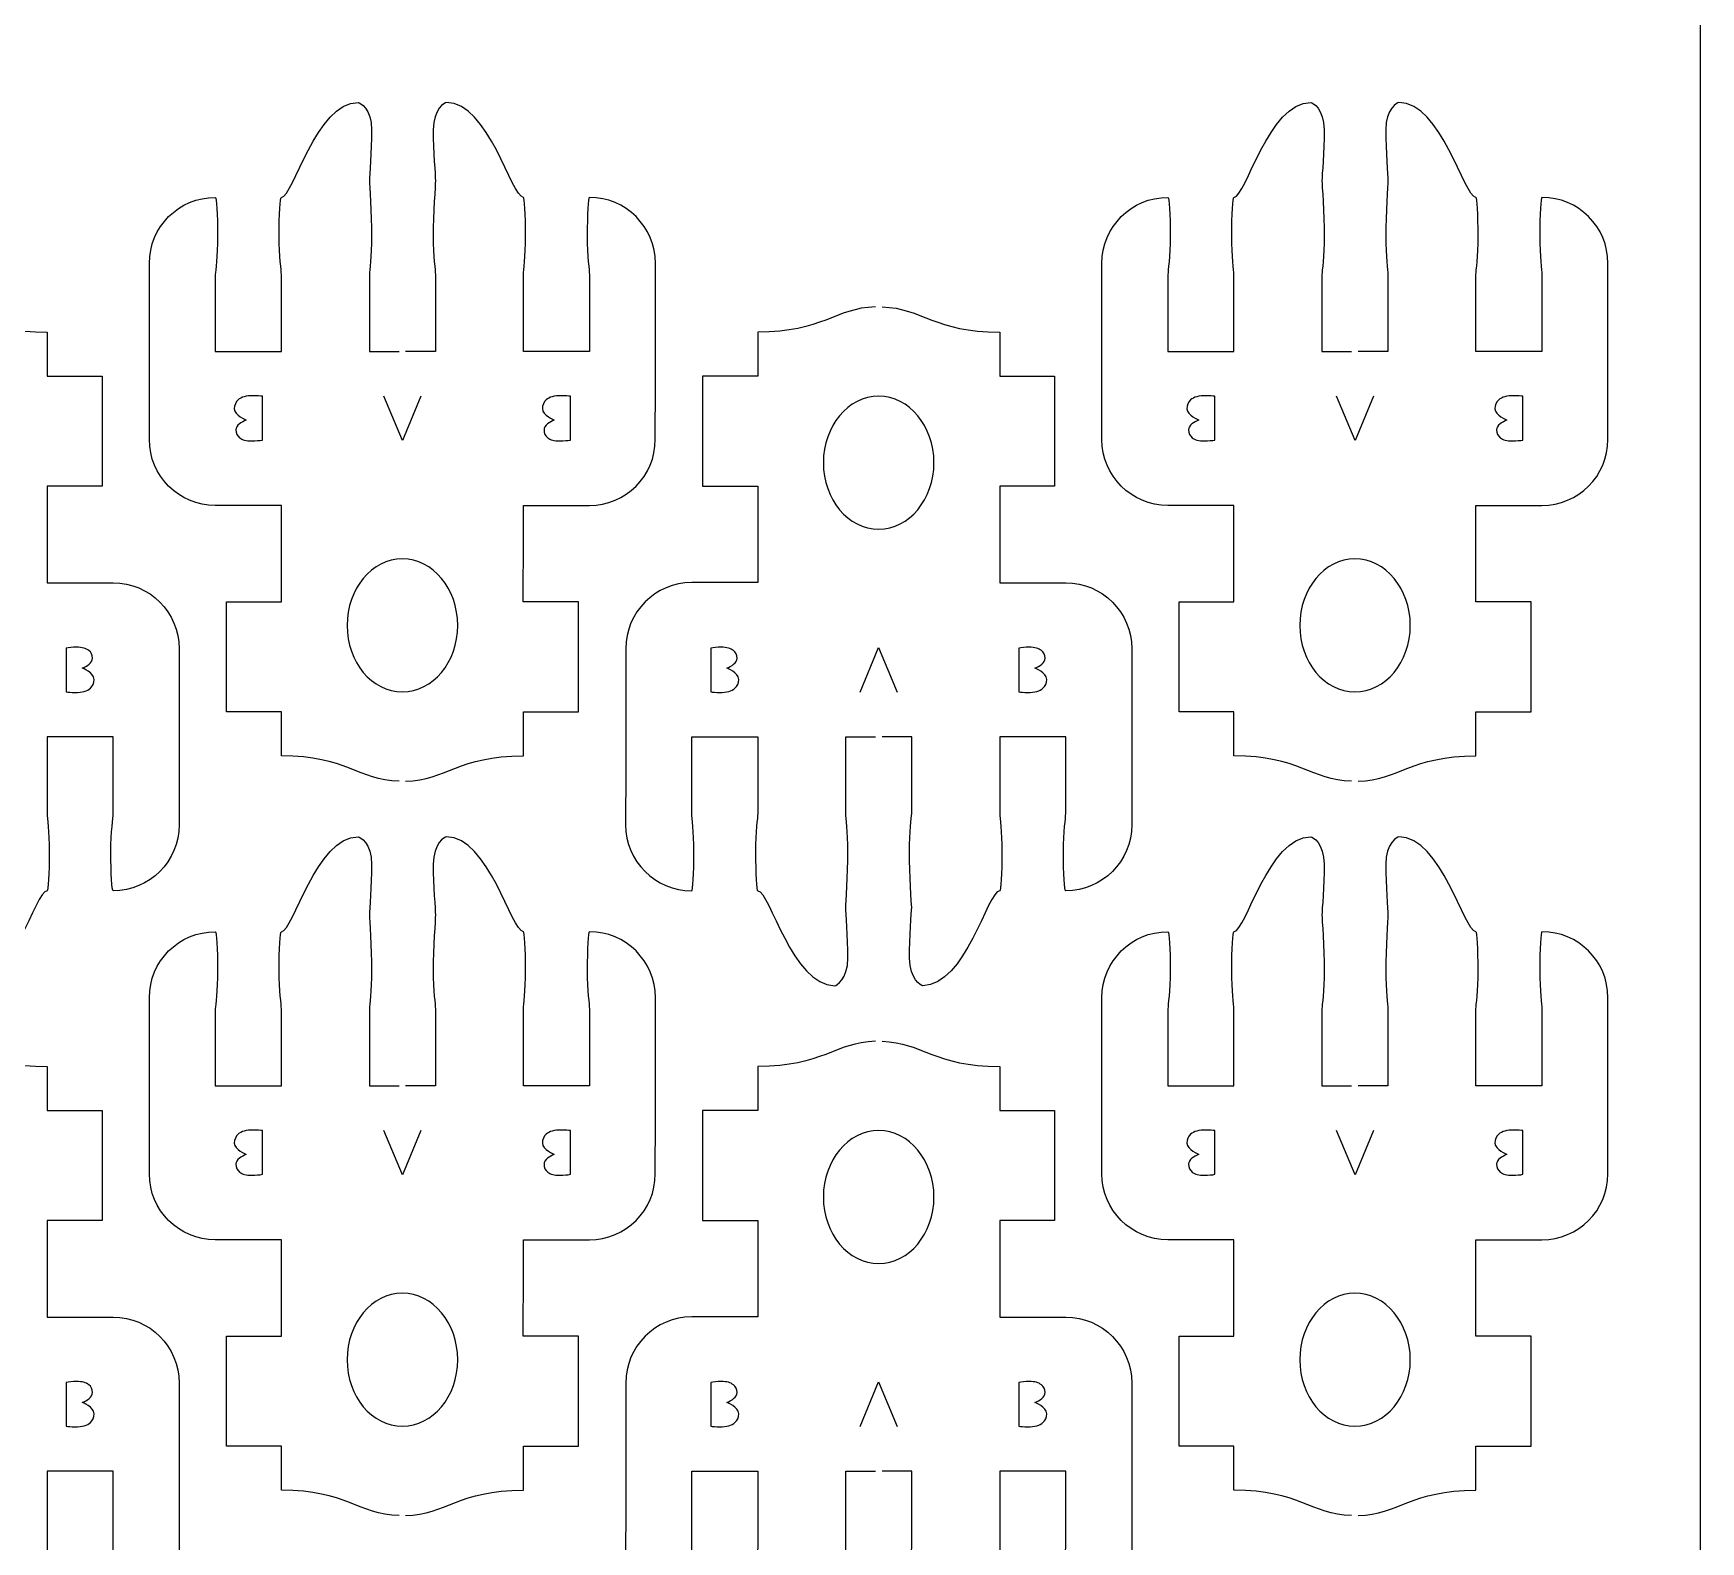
# Model space of a CAD drawing. Extents: x 0 to 300, y 0 to 300.
# Drawn here: x 224.2 to 300, y 50 to 118.6 of the extents above; entities that cross this region are included whole.
import ezdxf

# ---------------------------------------------------------------- set-up
doc = ezdxf.new("R2010")
doc.units = 0
doc.header["$MEASUREMENT"] = 0
doc.layers.add('DEFAULT', color=7, linetype='CONTINUOUS')

msp = doc.modelspace()

# ---------------------------------------------------------------- linework, layer by layer
at = {"layer": 'DEFAULT', "color": 1}
msp.add_lwpolyline([(299.999, 5.252), (299.999, 294.949)], dxfattribs=at)
at = {"layer": 'DEFAULT', "color": 250}
for points in [[(241.834, 102.085), (240.996, 100.064), (240.143, 102.085)], [(285.132, 102.085), (284.294, 100.064), (283.441, 102.085)], [(261.792, 88.635), (262.63, 90.656), (263.483, 88.635)], [(241.834, 68.716), (240.996, 66.695), (240.143, 68.716)], [(285.132, 68.716), (284.294, 66.695), (283.441, 68.716)], [(261.792, 55.266), (262.63, 57.287), (263.483, 55.266)]]:
    msp.add_lwpolyline(points, dxfattribs=at)
at = {"layer": 'DEFAULT', "color": 1}
for points, knots in [([(240.837, 84.583), (238.988, 84.639), (238.448, 85.733), (235.489, 85.733), (235.489, 86.4), (235.489, 87.067), (235.489, 87.733), (234.656, 87.733), (233.823, 87.733), (232.991, 87.733), (232.991, 89.401), (232.991, 91.068), (232.991, 92.736), (233.823, 92.735), (234.656, 92.733), (235.489, 92.732), (235.489, 94.194), (235.489, 95.656), (235.489, 97.117), (234.488, 97.117), (233.487, 97.117), (232.486, 97.117), (230.828, 97.117), (229.488, 98.458), (229.488, 100.116), (229.488, 102.783), (229.488, 105.45), (229.488, 108.117), (229.488, 109.775), (230.828, 111.115), (232.486, 111.115), (232.543, 111.115), (232.589, 110.332), (232.589, 109.366), (232.589, 108.399), (232.486, 107.792), (232.486, 107.616), (232.486, 106.449), (232.486, 105.283), (232.486, 104.116), (233.487, 104.116), (234.488, 104.116), (235.489, 104.116), (235.489, 105.283), (235.489, 106.449), (235.489, 107.616), (235.489, 107.792), (235.386, 108.399), (235.386, 109.366), (235.386, 110.332), (235.432, 111.115), (235.489, 111.115), (236.028, 111.115), (237.051, 115.43), (238.988, 115.43), (239.045, 115.43), (239.588, 115.144), (239.588, 114.178), (239.588, 113.211), (239.489, 112.114), (239.489, 111.863), (239.489, 111.722), (239.588, 110.332), (239.588, 109.366), (239.588, 108.399), (239.489, 107.789), (239.489, 107.616), (239.489, 106.449), (239.489, 105.283), (239.489, 104.116), (239.938, 104.116), (240.387, 104.116), (240.837, 104.116)], [0, 0, 0, 0, 1, 1, 1, 6.67, 6.67, 6.67, 13.75, 13.75, 13.75, 27.93, 27.93, 27.93, 35.010007, 35.010007, 35.010007, 47.440007, 47.440007, 47.440007, 55.950007, 55.950007, 55.950007, 56.950007, 56.950007, 56.950007, 79.630007, 79.630007, 79.630007, 80.630007, 80.630007, 80.630007, 81.630007, 81.630007, 81.630007, 82.630007, 82.630007, 82.630007, 92.550007, 92.550007, 92.550007, 101.060007, 101.060007, 101.060007, 110.980007, 110.980007, 110.980007, 111.980007, 111.980007, 111.980007, 112.980007, 112.980007, 112.980007, 113.980007, 113.980007, 113.980007, 114.980007, 114.980007, 114.980007, 115.980007, 115.980007, 115.980007, 116.980007, 116.980007, 116.980007, 117.980007, 117.980007, 117.980007, 127.900007, 127.900007, 127.900007, 131.720007, 131.720007, 131.720007, 131.720007]), ([(241.137, 84.583), (242.989, 84.639), (243.525, 85.733), (246.488, 85.733), (246.488, 86.4), (246.488, 87.067), (246.488, 87.733), (247.322, 87.733), (248.156, 87.733), (248.989, 87.733), (248.989, 89.4), (248.989, 91.066), (248.989, 92.732), (248.154, 92.733), (247.32, 92.735), (246.485, 92.736), (246.486, 94.195), (246.487, 95.654), (246.488, 97.114), (247.488, 97.114), (248.487, 97.114), (249.487, 97.114), (251.145, 97.114), (252.485, 98.458), (252.485, 100.116), (252.487, 102.783), (252.488, 105.45), (252.489, 108.117), (252.489, 109.775), (251.145, 111.115), (249.487, 111.115), (249.434, 111.115), (249.388, 110.332), (249.388, 109.366), (249.388, 108.399), (249.487, 107.792), (249.487, 107.616), (249.487, 106.449), (249.487, 105.283), (249.487, 104.116), (248.487, 104.116), (247.488, 104.116), (246.488, 104.116), (246.488, 105.283), (246.488, 106.449), (246.488, 107.616), (246.488, 107.792), (246.587, 108.399), (246.587, 109.366), (246.587, 110.332), (246.545, 111.115), (246.488, 111.115), (245.945, 111.115), (244.922, 115.43), (242.985, 115.43), (242.929, 115.43), (242.389, 115.144), (242.389, 114.178), (242.389, 113.211), (242.488, 112.114), (242.488, 111.863), (242.488, 111.722), (242.389, 110.332), (242.389, 109.366), (242.389, 108.399), (242.488, 107.789), (242.488, 107.616), (242.488, 106.449), (242.488, 105.283), (242.488, 104.116), (242.037, 104.116), (241.587, 104.116), (241.137, 104.116)], [0, 0, 0, 0, 1, 1, 1, 6.67, 6.67, 6.67, 13.76, 13.76, 13.76, 27.93, 27.93, 27.93, 35.030007, 35.030007, 35.030007, 47.440011, 47.440011, 47.440011, 55.940011, 55.940011, 55.940011, 56.940011, 56.940011, 56.940011, 79.620013, 79.620013, 79.620013, 80.620013, 80.620013, 80.620013, 81.620013, 81.620013, 81.620013, 82.620013, 82.620013, 82.620013, 92.540013, 92.540013, 92.540013, 101.040013, 101.040013, 101.040013, 110.960013, 110.960013, 110.960013, 111.960013, 111.960013, 111.960013, 112.960013, 112.960013, 112.960013, 113.960013, 113.960013, 113.960013, 114.960013, 114.960013, 114.960013, 115.960013, 115.960013, 115.960013, 116.960013, 116.960013, 116.960013, 117.960013, 117.960013, 117.960013, 127.880013, 127.880013, 127.880013, 131.710013, 131.710013, 131.710013, 131.710013]), ([(284.135, 84.583), (282.286, 84.639), (281.747, 85.733), (278.787, 85.733), (278.787, 86.4), (278.787, 87.067), (278.787, 87.733), (277.954, 87.733), (277.122, 87.733), (276.289, 87.733), (276.289, 89.401), (276.289, 91.068), (276.289, 92.736), (277.122, 92.735), (277.954, 92.733), (278.787, 92.732), (278.787, 94.194), (278.787, 95.656), (278.787, 97.117), (277.786, 97.117), (276.785, 97.117), (275.785, 97.117), (274.127, 97.117), (272.786, 98.458), (272.786, 100.116), (272.786, 102.783), (272.786, 105.45), (272.786, 108.117), (272.786, 109.775), (274.127, 111.115), (275.785, 111.115), (275.841, 111.115), (275.887, 110.332), (275.887, 109.366), (275.887, 108.399), (275.785, 107.792), (275.785, 107.616), (275.785, 106.449), (275.785, 105.283), (275.785, 104.116), (276.785, 104.116), (277.786, 104.116), (278.787, 104.116), (278.787, 105.283), (278.787, 106.449), (278.787, 107.616), (278.787, 107.792), (278.685, 108.399), (278.685, 109.366), (278.685, 110.332), (278.73, 111.115), (278.787, 111.115), (279.327, 111.115), (280.35, 115.43), (282.286, 115.43), (282.343, 115.43), (282.886, 115.144), (282.886, 114.178), (282.886, 113.211), (282.787, 112.114), (282.787, 111.863), (282.787, 111.722), (282.886, 110.332), (282.886, 109.366), (282.886, 108.399), (282.787, 107.789), (282.787, 107.616), (282.787, 106.449), (282.787, 105.283), (282.787, 104.116), (283.237, 104.116), (283.686, 104.116), (284.135, 104.116)], [0, 0, 0, 0, 1, 1, 1, 6.67, 6.67, 6.67, 13.75, 13.75, 13.75, 27.93, 27.93, 27.93, 35.010007, 35.010007, 35.010007, 47.440007, 47.440007, 47.440007, 55.950007, 55.950007, 55.950007, 56.950007, 56.950007, 56.950007, 79.630007, 79.630007, 79.630007, 80.630007, 80.630007, 80.630007, 81.630007, 81.630007, 81.630007, 82.630007, 82.630007, 82.630007, 92.550007, 92.550007, 92.550007, 101.060007, 101.060007, 101.060007, 110.980007, 110.980007, 110.980007, 111.980007, 111.980007, 111.980007, 112.980007, 112.980007, 112.980007, 113.980007, 113.980007, 113.980007, 114.980007, 114.980007, 114.980007, 115.980007, 115.980007, 115.980007, 116.980007, 116.980007, 116.980007, 117.980007, 117.980007, 117.980007, 127.900007, 127.900007, 127.900007, 131.720007, 131.720007, 131.720007, 131.720007]), ([(284.435, 84.583), (286.287, 84.639), (286.823, 85.733), (289.787, 85.733), (289.787, 86.4), (289.787, 87.067), (289.787, 87.733), (290.62, 87.733), (291.454, 87.733), (292.288, 87.733), (292.288, 89.4), (292.288, 91.066), (292.288, 92.732), (291.453, 92.733), (290.618, 92.735), (289.783, 92.736), (289.784, 94.195), (289.785, 95.654), (289.787, 97.114), (290.786, 97.114), (291.786, 97.114), (292.785, 97.114), (294.443, 97.114), (295.784, 98.458), (295.784, 100.116), (295.785, 102.783), (295.786, 105.45), (295.787, 108.117), (295.787, 109.775), (294.443, 111.115), (292.785, 111.115), (292.732, 111.115), (292.686, 110.332), (292.686, 109.366), (292.686, 108.399), (292.785, 107.792), (292.785, 107.616), (292.785, 106.449), (292.785, 105.283), (292.785, 104.116), (291.786, 104.116), (290.786, 104.116), (289.787, 104.116), (289.787, 105.283), (289.787, 106.449), (289.787, 107.616), (289.787, 107.792), (289.885, 108.399), (289.885, 109.366), (289.885, 110.332), (289.843, 111.115), (289.787, 111.115), (289.243, 111.115), (288.22, 115.43), (286.283, 115.43), (286.227, 115.43), (285.687, 115.144), (285.687, 114.178), (285.687, 113.211), (285.786, 112.114), (285.786, 111.863), (285.786, 111.722), (285.687, 110.332), (285.687, 109.366), (285.687, 108.399), (285.786, 107.789), (285.786, 107.616), (285.786, 106.449), (285.786, 105.283), (285.786, 104.116), (285.336, 104.116), (284.885, 104.116), (284.435, 104.116)], [0, 0, 0, 0, 1, 1, 1, 6.67, 6.67, 6.67, 13.76, 13.76, 13.76, 27.93, 27.93, 27.93, 35.030007, 35.030007, 35.030007, 47.440011, 47.440011, 47.440011, 55.940011, 55.940011, 55.940011, 56.940011, 56.940011, 56.940011, 79.620013, 79.620013, 79.620013, 80.620013, 80.620013, 80.620013, 81.620013, 81.620013, 81.620013, 82.620013, 82.620013, 82.620013, 92.540013, 92.540013, 92.540013, 101.040013, 101.040013, 101.040013, 110.960013, 110.960013, 110.960013, 111.960013, 111.960013, 111.960013, 112.960013, 112.960013, 112.960013, 113.960013, 113.960013, 113.960013, 114.960013, 114.960013, 114.960013, 115.960013, 115.960013, 115.960013, 116.960013, 116.960013, 116.960013, 117.960013, 117.960013, 117.960013, 127.880013, 127.880013, 127.880013, 131.710013, 131.710013, 131.710013, 131.710013]), ([(219.491, 106.138), (221.339, 106.081), (221.879, 104.988), (224.839, 104.988), (224.839, 104.321), (224.839, 103.654), (224.839, 102.988), (225.672, 102.988), (226.504, 102.988), (227.337, 102.988), (227.337, 101.32), (227.337, 99.653), (227.337, 97.985), (226.504, 97.986), (225.672, 97.988), (224.839, 97.989), (224.839, 96.527), (224.839, 95.065), (224.839, 93.604), (225.84, 93.604), (226.84, 93.604), (227.841, 93.604), (229.499, 93.604), (230.84, 92.263), (230.84, 90.605), (230.84, 87.938), (230.84, 85.271), (230.84, 82.604), (230.84, 80.946), (229.499, 79.605), (227.841, 79.605), (227.785, 79.605), (227.739, 80.389), (227.739, 81.355), (227.739, 82.322), (227.841, 82.929), (227.841, 83.105), (227.841, 84.272), (227.841, 85.438), (227.841, 86.605), (226.84, 86.605), (225.84, 86.605), (224.839, 86.605), (224.839, 85.438), (224.839, 84.272), (224.839, 83.105), (224.839, 82.929), (224.941, 82.322), (224.941, 81.355), (224.941, 80.389), (224.895, 79.605), (224.839, 79.605), (224.299, 79.605), (223.276, 75.291), (221.339, 75.291), (221.283, 75.291), (220.74, 75.577), (220.74, 76.543), (220.74, 77.51), (220.839, 78.604), (220.839, 78.854), (220.839, 78.999), (220.74, 80.389), (220.74, 81.355), (220.74, 82.322), (220.839, 82.932), (220.839, 83.105), (220.839, 84.272), (220.839, 85.438), (220.839, 86.605), (220.389, 86.605), (219.94, 86.605), (219.491, 86.605)], [0, 0, 0, 0, 1, 1, 1, 6.67, 6.67, 6.67, 13.75, 13.75, 13.75, 27.93, 27.93, 27.93, 35.010007, 35.010007, 35.010007, 47.440007, 47.440007, 47.440007, 55.950007, 55.950007, 55.950007, 56.950007, 56.950007, 56.950007, 79.630007, 79.630007, 79.630007, 80.630007, 80.630007, 80.630007, 81.630007, 81.630007, 81.630007, 82.630007, 82.630007, 82.630007, 92.550007, 92.550007, 92.550007, 101.060007, 101.060007, 101.060007, 110.980007, 110.980007, 110.980007, 111.980007, 111.980007, 111.980007, 112.980007, 112.980007, 112.980007, 113.980007, 113.980007, 113.980007, 114.980007, 114.980007, 114.980007, 115.980007, 115.980007, 115.980007, 116.980007, 116.980007, 116.980007, 117.980007, 117.980007, 117.980007, 127.900007, 127.900007, 127.900007, 131.720007, 131.720007, 131.720007, 131.720007]), ([(262.489, 106.138), (260.637, 106.081), (260.101, 104.988), (257.138, 104.988), (257.138, 104.321), (257.138, 103.654), (257.138, 102.988), (256.304, 102.988), (255.47, 102.988), (254.637, 102.988), (254.637, 101.321), (254.637, 99.655), (254.637, 97.989), (255.471, 97.988), (256.306, 97.986), (257.141, 97.985), (257.14, 96.526), (257.139, 95.067), (257.138, 93.607), (256.138, 93.607), (255.139, 93.607), (254.139, 93.607), (252.481, 93.607), (251.141, 92.263), (251.141, 90.605), (251.139, 87.938), (251.138, 85.271), (251.137, 82.604), (251.137, 80.946), (252.481, 79.605), (254.139, 79.605), (254.192, 79.605), (254.238, 80.389), (254.238, 81.355), (254.238, 82.322), (254.139, 82.929), (254.139, 83.105), (254.139, 84.272), (254.139, 85.438), (254.139, 86.605), (255.139, 86.605), (256.138, 86.605), (257.138, 86.605), (257.138, 85.438), (257.138, 84.272), (257.138, 83.105), (257.138, 82.929), (257.039, 82.322), (257.039, 81.355), (257.039, 80.389), (257.081, 79.605), (257.138, 79.605), (257.681, 79.605), (258.704, 75.291), (260.641, 75.291), (260.697, 75.291), (261.237, 75.577), (261.237, 76.543), (261.237, 77.51), (261.138, 78.604), (261.138, 78.854), (261.138, 78.999), (261.237, 80.389), (261.237, 81.355), (261.237, 82.322), (261.138, 82.932), (261.138, 83.105), (261.138, 84.272), (261.138, 85.438), (261.138, 86.605), (261.589, 86.605), (262.039, 86.605), (262.489, 86.605)], [0, 0, 0, 0, 1, 1, 1, 6.67, 6.67, 6.67, 13.76, 13.76, 13.76, 27.93, 27.93, 27.93, 35.030007, 35.030007, 35.030007, 47.440011, 47.440011, 47.440011, 55.940011, 55.940011, 55.940011, 56.940011, 56.940011, 56.940011, 79.620013, 79.620013, 79.620013, 80.620013, 80.620013, 80.620013, 81.620013, 81.620013, 81.620013, 82.620013, 82.620013, 82.620013, 92.540013, 92.540013, 92.540013, 101.040013, 101.040013, 101.040013, 110.960013, 110.960013, 110.960013, 111.960013, 111.960013, 111.960013, 112.960013, 112.960013, 112.960013, 113.960013, 113.960013, 113.960013, 114.960013, 114.960013, 114.960013, 115.960013, 115.960013, 115.960013, 116.960013, 116.960013, 116.960013, 117.960013, 117.960013, 117.960013, 127.880013, 127.880013, 127.880013, 131.710013, 131.710013, 131.710013, 131.710013]), ([(262.789, 106.138), (264.638, 106.081), (265.178, 104.988), (268.137, 104.988), (268.137, 104.321), (268.137, 103.654), (268.137, 102.988), (268.97, 102.988), (269.802, 102.988), (270.635, 102.988), (270.635, 101.32), (270.635, 99.653), (270.635, 97.985), (269.802, 97.986), (268.97, 97.988), (268.137, 97.989), (268.137, 96.527), (268.137, 95.065), (268.137, 93.604), (269.138, 93.604), (270.139, 93.604), (271.139, 93.604), (272.798, 93.604), (274.138, 92.263), (274.138, 90.605), (274.138, 87.938), (274.138, 85.271), (274.138, 82.604), (274.138, 80.946), (272.798, 79.605), (271.139, 79.605), (271.083, 79.605), (271.037, 80.389), (271.037, 81.355), (271.037, 82.322), (271.139, 82.929), (271.139, 83.105), (271.139, 84.272), (271.139, 85.438), (271.139, 86.605), (270.139, 86.605), (269.138, 86.605), (268.137, 86.605), (268.137, 85.438), (268.137, 84.272), (268.137, 83.105), (268.137, 82.929), (268.24, 82.322), (268.24, 81.355), (268.24, 80.389), (268.194, 79.605), (268.137, 79.605), (267.598, 79.605), (266.575, 75.291), (264.638, 75.291), (264.581, 75.291), (264.038, 75.577), (264.038, 76.543), (264.038, 77.51), (264.137, 78.604), (264.137, 78.854), (264.137, 78.999), (264.038, 80.389), (264.038, 81.355), (264.038, 82.322), (264.137, 82.932), (264.137, 83.105), (264.137, 84.272), (264.137, 85.438), (264.137, 86.605), (263.688, 86.605), (263.238, 86.605), (262.789, 86.605)], [0, 0, 0, 0, 1, 1, 1, 6.67, 6.67, 6.67, 13.75, 13.75, 13.75, 27.93, 27.93, 27.93, 35.010007, 35.010007, 35.010007, 47.440007, 47.440007, 47.440007, 55.950007, 55.950007, 55.950007, 56.950007, 56.950007, 56.950007, 79.630007, 79.630007, 79.630007, 80.630007, 80.630007, 80.630007, 81.630007, 81.630007, 81.630007, 82.630007, 82.630007, 82.630007, 92.550007, 92.550007, 92.550007, 101.060007, 101.060007, 101.060007, 110.980007, 110.980007, 110.980007, 111.980007, 111.980007, 111.980007, 112.980007, 112.980007, 112.980007, 113.980007, 113.980007, 113.980007, 114.980007, 114.980007, 114.980007, 115.980007, 115.980007, 115.980007, 116.980007, 116.980007, 116.980007, 117.980007, 117.980007, 117.980007, 127.900007, 127.900007, 127.900007, 131.720007, 131.720007, 131.720007, 131.720007]), ([(262.638, 102.076), (264.024, 102.076), (265.15, 100.725), (265.15, 99.057), (265.15, 97.388), (264.024, 96.037), (262.638, 96.037), (261.248, 96.037), (260.123, 97.388), (260.123, 99.057), (260.123, 100.725), (261.248, 102.076), (262.638, 102.076)], [1, 1, 1, 1, 2, 2, 2, 3, 3, 3, 4, 4, 4, 5, 5, 5, 5]), ([(240.988, 88.643), (239.602, 88.643), (238.476, 89.995), (238.476, 91.663), (238.476, 93.332), (239.602, 94.683), (240.988, 94.683), (242.378, 94.683), (243.503, 93.332), (243.503, 91.663), (243.503, 89.995), (242.378, 88.643), (240.988, 88.643)], [1, 1, 1, 1, 2, 2, 2, 3, 3, 3, 4, 4, 4, 5, 5, 5, 5]), ([(284.286, 88.643), (282.9, 88.643), (281.775, 89.995), (281.775, 91.663), (281.775, 93.332), (282.9, 94.683), (284.286, 94.683), (285.676, 94.683), (286.801, 93.332), (286.801, 91.663), (286.801, 89.995), (285.676, 88.643), (284.286, 88.643)], [1, 1, 1, 1, 2, 2, 2, 3, 3, 3, 4, 4, 4, 5, 5, 5, 5]), ([(240.837, 51.214), (238.988, 51.27), (238.448, 52.364), (235.489, 52.364), (235.489, 53.031), (235.489, 53.697), (235.489, 54.364), (234.656, 54.364), (233.823, 54.364), (232.991, 54.364), (232.991, 56.032), (232.991, 57.699), (232.991, 59.366), (233.823, 59.365), (234.656, 59.364), (235.489, 59.363), (235.489, 60.825), (235.489, 62.286), (235.489, 63.748), (234.488, 63.748), (233.487, 63.748), (232.486, 63.748), (230.828, 63.748), (229.488, 65.088), (229.488, 66.747), (229.488, 69.414), (229.488, 72.081), (229.488, 74.748), (229.488, 76.406), (230.828, 77.746), (232.486, 77.746), (232.543, 77.746), (232.589, 76.963), (232.589, 75.996), (232.589, 75.03), (232.486, 74.423), (232.486, 74.247), (232.486, 73.08), (232.486, 71.914), (232.486, 70.747), (233.487, 70.747), (234.488, 70.747), (235.489, 70.747), (235.489, 71.914), (235.489, 73.08), (235.489, 74.247), (235.489, 74.423), (235.386, 75.03), (235.386, 75.996), (235.386, 76.963), (235.432, 77.746), (235.489, 77.746), (236.028, 77.746), (237.051, 82.061), (238.988, 82.061), (239.045, 82.061), (239.588, 81.775), (239.588, 80.808), (239.588, 79.842), (239.489, 78.748), (239.489, 78.498), (239.489, 78.353), (239.588, 76.963), (239.588, 75.996), (239.588, 75.03), (239.489, 74.419), (239.489, 74.247), (239.489, 73.08), (239.489, 71.914), (239.489, 70.747), (239.938, 70.747), (240.387, 70.747), (240.837, 70.747)], [0, 0, 0, 0, 1, 1, 1, 6.67, 6.67, 6.67, 13.75, 13.75, 13.75, 27.93, 27.93, 27.93, 35.010007, 35.010007, 35.010007, 47.440007, 47.440007, 47.440007, 55.950007, 55.950007, 55.950007, 56.950007, 56.950007, 56.950007, 79.630007, 79.630007, 79.630007, 80.630007, 80.630007, 80.630007, 81.630007, 81.630007, 81.630007, 82.630007, 82.630007, 82.630007, 92.550007, 92.550007, 92.550007, 101.060007, 101.060007, 101.060007, 110.980007, 110.980007, 110.980007, 111.980007, 111.980007, 111.980007, 112.980007, 112.980007, 112.980007, 113.980007, 113.980007, 113.980007, 114.980007, 114.980007, 114.980007, 115.980007, 115.980007, 115.980007, 116.980007, 116.980007, 116.980007, 117.980007, 117.980007, 117.980007, 127.900007, 127.900007, 127.900007, 131.720007, 131.720007, 131.720007, 131.720007]), ([(241.137, 51.214), (242.989, 51.27), (243.525, 52.364), (246.488, 52.364), (246.488, 53.031), (246.488, 53.697), (246.488, 54.364), (247.322, 54.364), (248.156, 54.364), (248.989, 54.364), (248.989, 56.03), (248.989, 57.697), (248.989, 59.363), (248.154, 59.364), (247.32, 59.365), (246.485, 59.366), (246.486, 60.826), (246.487, 62.285), (246.488, 63.744), (247.488, 63.744), (248.487, 63.744), (249.487, 63.744), (251.145, 63.744), (252.485, 65.088), (252.485, 66.747), (252.487, 69.414), (252.488, 72.081), (252.489, 74.748), (252.489, 76.406), (251.145, 77.746), (249.487, 77.746), (249.434, 77.746), (249.388, 76.963), (249.388, 75.996), (249.388, 75.03), (249.487, 74.423), (249.487, 74.247), (249.487, 73.08), (249.487, 71.914), (249.487, 70.747), (248.487, 70.747), (247.488, 70.747), (246.488, 70.747), (246.488, 71.914), (246.488, 73.08), (246.488, 74.247), (246.488, 74.423), (246.587, 75.03), (246.587, 75.996), (246.587, 76.963), (246.545, 77.746), (246.488, 77.746), (245.945, 77.746), (244.922, 82.061), (242.985, 82.061), (242.929, 82.061), (242.389, 81.775), (242.389, 80.808), (242.389, 79.842), (242.488, 78.748), (242.488, 78.498), (242.488, 78.353), (242.389, 76.963), (242.389, 75.996), (242.389, 75.03), (242.488, 74.419), (242.488, 74.247), (242.488, 73.08), (242.488, 71.914), (242.488, 70.747), (242.037, 70.747), (241.587, 70.747), (241.137, 70.747)], [0, 0, 0, 0, 1, 1, 1, 6.67, 6.67, 6.67, 13.76, 13.76, 13.76, 27.93, 27.93, 27.93, 35.030007, 35.030007, 35.030007, 47.440011, 47.440011, 47.440011, 55.940011, 55.940011, 55.940011, 56.940011, 56.940011, 56.940011, 79.620013, 79.620013, 79.620013, 80.620013, 80.620013, 80.620013, 81.620013, 81.620013, 81.620013, 82.620013, 82.620013, 82.620013, 92.540013, 92.540013, 92.540013, 101.040013, 101.040013, 101.040013, 110.960013, 110.960013, 110.960013, 111.960013, 111.960013, 111.960013, 112.960013, 112.960013, 112.960013, 113.960013, 113.960013, 113.960013, 114.960013, 114.960013, 114.960013, 115.960013, 115.960013, 115.960013, 116.960013, 116.960013, 116.960013, 117.960013, 117.960013, 117.960013, 127.880013, 127.880013, 127.880013, 131.710013, 131.710013, 131.710013, 131.710013]), ([(284.135, 51.214), (282.286, 51.27), (281.747, 52.364), (278.787, 52.364), (278.787, 53.031), (278.787, 53.697), (278.787, 54.364), (277.954, 54.364), (277.122, 54.364), (276.289, 54.364), (276.289, 56.032), (276.289, 57.699), (276.289, 59.366), (277.122, 59.365), (277.954, 59.364), (278.787, 59.363), (278.787, 60.825), (278.787, 62.286), (278.787, 63.748), (277.786, 63.748), (276.785, 63.748), (275.785, 63.748), (274.127, 63.748), (272.786, 65.088), (272.786, 66.747), (272.786, 69.414), (272.786, 72.081), (272.786, 74.748), (272.786, 76.406), (274.127, 77.746), (275.785, 77.746), (275.841, 77.746), (275.887, 76.963), (275.887, 75.996), (275.887, 75.03), (275.785, 74.423), (275.785, 74.247), (275.785, 73.08), (275.785, 71.914), (275.785, 70.747), (276.785, 70.747), (277.786, 70.747), (278.787, 70.747), (278.787, 71.914), (278.787, 73.08), (278.787, 74.247), (278.787, 74.423), (278.685, 75.03), (278.685, 75.996), (278.685, 76.963), (278.73, 77.746), (278.787, 77.746), (279.327, 77.746), (280.35, 82.061), (282.286, 82.061), (282.343, 82.061), (282.886, 81.775), (282.886, 80.808), (282.886, 79.842), (282.787, 78.748), (282.787, 78.498), (282.787, 78.353), (282.886, 76.963), (282.886, 75.996), (282.886, 75.03), (282.787, 74.419), (282.787, 74.247), (282.787, 73.08), (282.787, 71.914), (282.787, 70.747), (283.237, 70.747), (283.686, 70.747), (284.135, 70.747)], [0, 0, 0, 0, 1, 1, 1, 6.67, 6.67, 6.67, 13.75, 13.75, 13.75, 27.93, 27.93, 27.93, 35.010007, 35.010007, 35.010007, 47.440007, 47.440007, 47.440007, 55.950007, 55.950007, 55.950007, 56.950007, 56.950007, 56.950007, 79.630007, 79.630007, 79.630007, 80.630007, 80.630007, 80.630007, 81.630007, 81.630007, 81.630007, 82.630007, 82.630007, 82.630007, 92.550007, 92.550007, 92.550007, 101.060007, 101.060007, 101.060007, 110.980007, 110.980007, 110.980007, 111.980007, 111.980007, 111.980007, 112.980007, 112.980007, 112.980007, 113.980007, 113.980007, 113.980007, 114.980007, 114.980007, 114.980007, 115.980007, 115.980007, 115.980007, 116.980007, 116.980007, 116.980007, 117.980007, 117.980007, 117.980007, 127.900007, 127.900007, 127.900007, 131.720007, 131.720007, 131.720007, 131.720007]), ([(284.435, 51.214), (286.287, 51.27), (286.823, 52.364), (289.787, 52.364), (289.787, 53.031), (289.787, 53.697), (289.787, 54.364), (290.62, 54.364), (291.454, 54.364), (292.288, 54.364), (292.288, 56.03), (292.288, 57.697), (292.288, 59.363), (291.453, 59.364), (290.618, 59.365), (289.783, 59.366), (289.784, 60.826), (289.785, 62.285), (289.787, 63.744), (290.786, 63.744), (291.786, 63.744), (292.785, 63.744), (294.443, 63.744), (295.784, 65.088), (295.784, 66.747), (295.785, 69.414), (295.786, 72.081), (295.787, 74.748), (295.787, 76.406), (294.443, 77.746), (292.785, 77.746), (292.732, 77.746), (292.686, 76.963), (292.686, 75.996), (292.686, 75.03), (292.785, 74.423), (292.785, 74.247), (292.785, 73.08), (292.785, 71.914), (292.785, 70.747), (291.786, 70.747), (290.786, 70.747), (289.787, 70.747), (289.787, 71.914), (289.787, 73.08), (289.787, 74.247), (289.787, 74.423), (289.885, 75.03), (289.885, 75.996), (289.885, 76.963), (289.843, 77.746), (289.787, 77.746), (289.243, 77.746), (288.22, 82.061), (286.283, 82.061), (286.227, 82.061), (285.687, 81.775), (285.687, 80.808), (285.687, 79.842), (285.786, 78.748), (285.786, 78.498), (285.786, 78.353), (285.687, 76.963), (285.687, 75.996), (285.687, 75.03), (285.786, 74.419), (285.786, 74.247), (285.786, 73.08), (285.786, 71.914), (285.786, 70.747), (285.336, 70.747), (284.885, 70.747), (284.435, 70.747)], [0, 0, 0, 0, 1, 1, 1, 6.67, 6.67, 6.67, 13.76, 13.76, 13.76, 27.93, 27.93, 27.93, 35.030007, 35.030007, 35.030007, 47.440011, 47.440011, 47.440011, 55.940011, 55.940011, 55.940011, 56.940011, 56.940011, 56.940011, 79.620013, 79.620013, 79.620013, 80.620013, 80.620013, 80.620013, 81.620013, 81.620013, 81.620013, 82.620013, 82.620013, 82.620013, 92.540013, 92.540013, 92.540013, 101.040013, 101.040013, 101.040013, 110.960013, 110.960013, 110.960013, 111.960013, 111.960013, 111.960013, 112.960013, 112.960013, 112.960013, 113.960013, 113.960013, 113.960013, 114.960013, 114.960013, 114.960013, 115.960013, 115.960013, 115.960013, 116.960013, 116.960013, 116.960013, 117.960013, 117.960013, 117.960013, 127.880013, 127.880013, 127.880013, 131.710013, 131.710013, 131.710013, 131.710013]), ([(219.491, 72.769), (221.339, 72.712), (221.879, 71.619), (224.839, 71.619), (224.839, 70.952), (224.839, 70.285), (224.839, 69.618), (225.672, 69.618), (226.504, 69.618), (227.337, 69.618), (227.337, 67.951), (227.337, 66.283), (227.337, 64.616), (226.504, 64.617), (225.672, 64.618), (224.839, 64.619), (224.839, 63.158), (224.839, 61.696), (224.839, 60.234), (225.84, 60.234), (226.84, 60.234), (227.841, 60.234), (229.499, 60.234), (230.84, 58.894), (230.84, 57.236), (230.84, 54.569), (230.84, 51.902), (230.84, 49.235), (230.84, 47.577), (229.499, 46.236), (227.841, 46.236), (227.785, 46.236), (227.739, 47.019), (227.739, 47.986), (227.739, 48.953), (227.841, 49.559), (227.841, 49.736), (227.841, 50.902), (227.841, 52.069), (227.841, 53.235), (226.84, 53.235), (225.84, 53.235), (224.839, 53.235), (224.839, 52.069), (224.839, 50.902), (224.839, 49.736), (224.839, 49.559), (224.941, 48.953), (224.941, 47.986), (224.941, 47.019), (224.895, 46.236), (224.839, 46.236), (224.299, 46.236), (223.276, 41.922), (221.339, 41.922), (221.283, 41.922), (220.74, 42.207), (220.74, 43.174), (220.74, 44.141), (220.839, 45.234), (220.839, 45.485), (220.839, 45.629), (220.74, 47.019), (220.74, 47.986), (220.74, 48.953), (220.839, 49.563), (220.839, 49.736), (220.839, 50.902), (220.839, 52.069), (220.839, 53.235), (220.389, 53.235), (219.94, 53.235), (219.491, 53.235)], [0, 0, 0, 0, 1, 1, 1, 6.67, 6.67, 6.67, 13.75, 13.75, 13.75, 27.93, 27.93, 27.93, 35.010007, 35.010007, 35.010007, 47.440007, 47.440007, 47.440007, 55.950007, 55.950007, 55.950007, 56.950007, 56.950007, 56.950007, 79.630007, 79.630007, 79.630007, 80.630007, 80.630007, 80.630007, 81.630007, 81.630007, 81.630007, 82.630007, 82.630007, 82.630007, 92.550007, 92.550007, 92.550007, 101.060007, 101.060007, 101.060007, 110.980007, 110.980007, 110.980007, 111.980007, 111.980007, 111.980007, 112.980007, 112.980007, 112.980007, 113.980007, 113.980007, 113.980007, 114.980007, 114.980007, 114.980007, 115.980007, 115.980007, 115.980007, 116.980007, 116.980007, 116.980007, 117.980007, 117.980007, 117.980007, 127.900007, 127.900007, 127.900007, 131.720007, 131.720007, 131.720007, 131.720007]), ([(262.489, 72.769), (260.637, 72.712), (260.101, 71.619), (257.138, 71.619), (257.138, 70.952), (257.138, 70.285), (257.138, 69.618), (256.304, 69.618), (255.47, 69.618), (254.637, 69.618), (254.637, 67.952), (254.637, 66.286), (254.637, 64.619), (255.471, 64.618), (256.306, 64.617), (257.141, 64.616), (257.14, 63.157), (257.139, 61.697), (257.138, 60.238), (256.138, 60.238), (255.139, 60.238), (254.139, 60.238), (252.481, 60.238), (251.141, 58.894), (251.141, 57.236), (251.139, 54.569), (251.138, 51.902), (251.137, 49.235), (251.137, 47.577), (252.481, 46.236), (254.139, 46.236), (254.192, 46.236), (254.238, 47.019), (254.238, 47.986), (254.238, 48.953), (254.139, 49.559), (254.139, 49.736), (254.139, 50.902), (254.139, 52.069), (254.139, 53.235), (255.139, 53.235), (256.138, 53.235), (257.138, 53.235), (257.138, 52.069), (257.138, 50.902), (257.138, 49.736), (257.138, 49.559), (257.039, 48.953), (257.039, 47.986), (257.039, 47.019), (257.081, 46.236), (257.138, 46.236), (257.681, 46.236), (258.704, 41.922), (260.641, 41.922), (260.697, 41.922), (261.237, 42.207), (261.237, 43.174), (261.237, 44.141), (261.138, 45.234), (261.138, 45.485), (261.138, 45.629), (261.237, 47.019), (261.237, 47.986), (261.237, 48.953), (261.138, 49.563), (261.138, 49.736), (261.138, 50.902), (261.138, 52.069), (261.138, 53.235), (261.589, 53.235), (262.039, 53.235), (262.489, 53.235)], [0, 0, 0, 0, 1, 1, 1, 6.67, 6.67, 6.67, 13.76, 13.76, 13.76, 27.93, 27.93, 27.93, 35.030007, 35.030007, 35.030007, 47.440011, 47.440011, 47.440011, 55.940011, 55.940011, 55.940011, 56.940011, 56.940011, 56.940011, 79.620013, 79.620013, 79.620013, 80.620013, 80.620013, 80.620013, 81.620013, 81.620013, 81.620013, 82.620013, 82.620013, 82.620013, 92.540013, 92.540013, 92.540013, 101.040013, 101.040013, 101.040013, 110.960013, 110.960013, 110.960013, 111.960013, 111.960013, 111.960013, 112.960013, 112.960013, 112.960013, 113.960013, 113.960013, 113.960013, 114.960013, 114.960013, 114.960013, 115.960013, 115.960013, 115.960013, 116.960013, 116.960013, 116.960013, 117.960013, 117.960013, 117.960013, 127.880013, 127.880013, 127.880013, 131.710013, 131.710013, 131.710013, 131.710013]), ([(262.789, 72.769), (264.638, 72.712), (265.178, 71.619), (268.137, 71.619), (268.137, 70.952), (268.137, 70.285), (268.137, 69.618), (268.97, 69.618), (269.802, 69.618), (270.635, 69.618), (270.635, 67.951), (270.635, 66.283), (270.635, 64.616), (269.802, 64.617), (268.97, 64.618), (268.137, 64.619), (268.137, 63.158), (268.137, 61.696), (268.137, 60.234), (269.138, 60.234), (270.139, 60.234), (271.139, 60.234), (272.798, 60.234), (274.138, 58.894), (274.138, 57.236), (274.138, 54.569), (274.138, 51.902), (274.138, 49.235), (274.138, 47.577), (272.798, 46.236), (271.139, 46.236), (271.083, 46.236), (271.037, 47.019), (271.037, 47.986), (271.037, 48.953), (271.139, 49.559), (271.139, 49.736), (271.139, 50.902), (271.139, 52.069), (271.139, 53.235), (270.139, 53.235), (269.138, 53.235), (268.137, 53.235), (268.137, 52.069), (268.137, 50.902), (268.137, 49.736), (268.137, 49.559), (268.24, 48.953), (268.24, 47.986), (268.24, 47.019), (268.194, 46.236), (268.137, 46.236), (267.598, 46.236), (266.575, 41.922), (264.638, 41.922), (264.581, 41.922), (264.038, 42.207), (264.038, 43.174), (264.038, 44.141), (264.137, 45.234), (264.137, 45.485), (264.137, 45.629), (264.038, 47.019), (264.038, 47.986), (264.038, 48.953), (264.137, 49.563), (264.137, 49.736), (264.137, 50.902), (264.137, 52.069), (264.137, 53.235), (263.688, 53.235), (263.238, 53.235), (262.789, 53.235)], [0, 0, 0, 0, 1, 1, 1, 6.67, 6.67, 6.67, 13.75, 13.75, 13.75, 27.93, 27.93, 27.93, 35.010007, 35.010007, 35.010007, 47.440007, 47.440007, 47.440007, 55.950007, 55.950007, 55.950007, 56.950007, 56.950007, 56.950007, 79.630007, 79.630007, 79.630007, 80.630007, 80.630007, 80.630007, 81.630007, 81.630007, 81.630007, 82.630007, 82.630007, 82.630007, 92.550007, 92.550007, 92.550007, 101.060007, 101.060007, 101.060007, 110.980007, 110.980007, 110.980007, 111.980007, 111.980007, 111.980007, 112.980007, 112.980007, 112.980007, 113.980007, 113.980007, 113.980007, 114.980007, 114.980007, 114.980007, 115.980007, 115.980007, 115.980007, 116.980007, 116.980007, 116.980007, 117.980007, 117.980007, 117.980007, 127.900007, 127.900007, 127.900007, 131.720007, 131.720007, 131.720007, 131.720007]), ([(262.638, 68.707), (264.024, 68.707), (265.15, 67.356), (265.15, 65.688), (265.15, 64.019), (264.024, 62.668), (262.638, 62.668), (261.248, 62.668), (260.123, 64.019), (260.123, 65.688), (260.123, 67.356), (261.248, 68.707), (262.638, 68.707)], [1, 1, 1, 1, 2, 2, 2, 3, 3, 3, 4, 4, 4, 5, 5, 5, 5]), ([(240.988, 55.275), (239.602, 55.275), (238.476, 56.626), (238.476, 58.295), (238.476, 59.963), (239.602, 61.314), (240.988, 61.314), (242.378, 61.314), (243.503, 59.963), (243.503, 58.295), (243.503, 56.626), (242.378, 55.275), (240.988, 55.275)], [1, 1, 1, 1, 2, 2, 2, 3, 3, 3, 4, 4, 4, 5, 5, 5, 5]), ([(284.286, 55.275), (282.9, 55.275), (281.775, 56.626), (281.775, 58.295), (281.775, 59.963), (282.9, 61.314), (284.286, 61.314), (285.676, 61.314), (286.801, 59.963), (286.801, 58.295), (286.801, 56.626), (285.676, 55.275), (284.286, 55.275)], [1, 1, 1, 1, 2, 2, 2, 3, 3, 3, 4, 4, 4, 5, 5, 5, 5])]:
    msp.add_open_spline(points, degree=3, knots=knots, dxfattribs=at)
at = {"layer": 'DEFAULT', "color": 250}
for points in [[(234.623, 100.089), (234.509, 100.065), (234.329, 100.047), (234.147, 100.047), (233.886, 100.047), (233.718, 100.092), (233.592, 100.194), (233.487, 100.272), (233.424, 100.392), (233.424, 100.551), (233.424, 100.746), (233.681, 100.917), (233.894, 100.995), (233.894, 100.995), (233.349, 101.208), (233.349, 101.508), (233.349, 101.681), (233.418, 101.813), (233.52, 101.912), (233.661, 102.041), (233.889, 102.101), (234.219, 102.101), (234.399, 102.101), (234.536, 102.089), (234.623, 102.077), (234.623, 101.415), (234.623, 100.752), (234.623, 100.089)], [(248.625, 100.089), (248.511, 100.065), (248.331, 100.047), (248.148, 100.047), (247.887, 100.047), (247.719, 100.092), (247.593, 100.194), (247.488, 100.272), (247.426, 100.392), (247.426, 100.551), (247.426, 100.746), (247.682, 100.917), (247.895, 100.995), (247.895, 100.995), (247.351, 101.208), (247.351, 101.508), (247.351, 101.681), (247.419, 101.813), (247.522, 101.912), (247.662, 102.041), (247.89, 102.101), (248.22, 102.101), (248.4, 102.101), (248.538, 102.089), (248.625, 102.077), (248.625, 101.415), (248.625, 100.752), (248.625, 100.089)], [(277.922, 100.089), (277.808, 100.065), (277.628, 100.047), (277.445, 100.047), (277.184, 100.047), (277.016, 100.092), (276.89, 100.194), (276.785, 100.272), (276.722, 100.392), (276.722, 100.551), (276.722, 100.746), (276.979, 100.917), (277.192, 100.995), (277.192, 100.995), (276.647, 101.208), (276.647, 101.508), (276.647, 101.681), (276.716, 101.813), (276.818, 101.912), (276.959, 102.041), (277.187, 102.101), (277.517, 102.101), (277.697, 102.101), (277.834, 102.089), (277.922, 102.077), (277.922, 101.415), (277.922, 100.752), (277.922, 100.089)], [(291.923, 100.089), (291.809, 100.065), (291.629, 100.047), (291.446, 100.047), (291.185, 100.047), (291.018, 100.092), (290.892, 100.194), (290.787, 100.272), (290.724, 100.392), (290.724, 100.551), (290.724, 100.746), (290.98, 100.917), (291.194, 100.995), (291.194, 100.995), (290.649, 101.208), (290.649, 101.508), (290.649, 101.681), (290.718, 101.813), (290.82, 101.912), (290.961, 102.041), (291.189, 102.101), (291.518, 102.101), (291.698, 102.101), (291.836, 102.089), (291.923, 102.077), (291.923, 101.415), (291.923, 100.752), (291.923, 100.089)], [(225.704, 90.63), (225.818, 90.654), (225.998, 90.672), (226.181, 90.672), (226.442, 90.672), (226.61, 90.627), (226.736, 90.525), (226.841, 90.447), (226.903, 90.328), (226.903, 90.168), (226.903, 89.974), (226.647, 89.803), (226.434, 89.725), (226.434, 89.725), (226.979, 89.512), (226.979, 89.212), (226.979, 89.038), (226.91, 88.906), (226.807, 88.807), (226.667, 88.678), (226.439, 88.618), (226.109, 88.618), (225.929, 88.618), (225.791, 88.63), (225.704, 88.642), (225.704, 89.305), (225.704, 89.968), (225.704, 90.63)], [(255.001, 90.63), (255.115, 90.654), (255.295, 90.672), (255.478, 90.672), (255.739, 90.672), (255.907, 90.627), (256.033, 90.525), (256.137, 90.447), (256.2, 90.328), (256.2, 90.168), (256.2, 89.974), (255.944, 89.803), (255.731, 89.725), (255.731, 89.725), (256.275, 89.512), (256.275, 89.212), (256.275, 89.038), (256.207, 88.906), (256.104, 88.807), (255.964, 88.678), (255.736, 88.618), (255.406, 88.618), (255.226, 88.618), (255.088, 88.63), (255.001, 88.642), (255.001, 89.305), (255.001, 89.968), (255.001, 90.63)], [(269.003, 90.63), (269.117, 90.654), (269.297, 90.672), (269.479, 90.672), (269.74, 90.672), (269.908, 90.627), (270.034, 90.525), (270.139, 90.447), (270.202, 90.328), (270.202, 90.168), (270.202, 89.974), (269.945, 89.803), (269.732, 89.725), (269.732, 89.725), (270.277, 89.512), (270.277, 89.212), (270.277, 89.038), (270.208, 88.906), (270.106, 88.807), (269.965, 88.678), (269.737, 88.618), (269.407, 88.618), (269.227, 88.618), (269.09, 88.63), (269.003, 88.642), (269.003, 89.305), (269.003, 89.968), (269.003, 90.63)], [(234.623, 66.721), (234.509, 66.697), (234.329, 66.679), (234.147, 66.679), (233.886, 66.679), (233.718, 66.724), (233.592, 66.825), (233.487, 66.904), (233.424, 67.023), (233.424, 67.183), (233.424, 67.377), (233.681, 67.548), (233.894, 67.626), (233.894, 67.626), (233.349, 67.839), (233.349, 68.139), (233.349, 68.313), (233.418, 68.445), (233.52, 68.544), (233.661, 68.673), (233.889, 68.733), (234.219, 68.733), (234.399, 68.733), (234.536, 68.721), (234.623, 68.709), (234.623, 68.046), (234.623, 67.383), (234.623, 66.721)], [(248.625, 66.721), (248.511, 66.697), (248.331, 66.679), (248.148, 66.679), (247.887, 66.679), (247.719, 66.724), (247.593, 66.825), (247.488, 66.904), (247.426, 67.023), (247.426, 67.183), (247.426, 67.377), (247.682, 67.548), (247.895, 67.626), (247.895, 67.626), (247.351, 67.839), (247.351, 68.139), (247.351, 68.313), (247.419, 68.445), (247.522, 68.544), (247.662, 68.673), (247.89, 68.733), (248.22, 68.733), (248.4, 68.733), (248.538, 68.721), (248.625, 68.709), (248.625, 68.046), (248.625, 67.383), (248.625, 66.721)], [(277.922, 66.721), (277.808, 66.697), (277.628, 66.679), (277.445, 66.679), (277.184, 66.679), (277.016, 66.724), (276.89, 66.825), (276.785, 66.904), (276.722, 67.023), (276.722, 67.183), (276.722, 67.377), (276.979, 67.548), (277.192, 67.626), (277.192, 67.626), (276.647, 67.839), (276.647, 68.139), (276.647, 68.313), (276.716, 68.445), (276.818, 68.544), (276.959, 68.673), (277.187, 68.733), (277.517, 68.733), (277.697, 68.733), (277.834, 68.721), (277.922, 68.709), (277.922, 68.046), (277.922, 67.383), (277.922, 66.721)], [(291.923, 66.721), (291.809, 66.697), (291.629, 66.679), (291.446, 66.679), (291.185, 66.679), (291.018, 66.724), (290.892, 66.825), (290.787, 66.904), (290.724, 67.023), (290.724, 67.183), (290.724, 67.377), (290.98, 67.548), (291.194, 67.626), (291.194, 67.626), (290.649, 67.839), (290.649, 68.139), (290.649, 68.313), (290.718, 68.445), (290.82, 68.544), (290.961, 68.673), (291.189, 68.733), (291.518, 68.733), (291.698, 68.733), (291.836, 68.721), (291.923, 68.709), (291.923, 68.046), (291.923, 67.383), (291.923, 66.721)], [(225.704, 57.262), (225.818, 57.286), (225.998, 57.304), (226.181, 57.304), (226.442, 57.304), (226.61, 57.259), (226.736, 57.157), (226.841, 57.079), (226.903, 56.959), (226.903, 56.8), (226.903, 56.605), (226.647, 56.434), (226.434, 56.356), (226.434, 56.356), (226.979, 56.143), (226.979, 55.843), (226.979, 55.67), (226.91, 55.538), (226.807, 55.439), (226.667, 55.31), (226.439, 55.25), (226.109, 55.25), (225.929, 55.25), (225.791, 55.262), (225.704, 55.274), (225.704, 55.936), (225.704, 56.599), (225.704, 57.262)], [(255.001, 57.262), (255.115, 57.286), (255.295, 57.304), (255.478, 57.304), (255.739, 57.304), (255.907, 57.259), (256.033, 57.157), (256.137, 57.079), (256.2, 56.959), (256.2, 56.8), (256.2, 56.605), (255.944, 56.434), (255.731, 56.356), (255.731, 56.356), (256.275, 56.143), (256.275, 55.843), (256.275, 55.67), (256.207, 55.538), (256.104, 55.439), (255.964, 55.31), (255.736, 55.25), (255.406, 55.25), (255.226, 55.25), (255.088, 55.262), (255.001, 55.274), (255.001, 55.936), (255.001, 56.599), (255.001, 57.262)], [(269.003, 57.262), (269.117, 57.286), (269.297, 57.304), (269.479, 57.304), (269.74, 57.304), (269.908, 57.259), (270.034, 57.157), (270.139, 57.079), (270.202, 56.959), (270.202, 56.8), (270.202, 56.605), (269.945, 56.434), (269.732, 56.356), (269.732, 56.356), (270.277, 56.143), (270.277, 55.843), (270.277, 55.67), (270.208, 55.538), (270.106, 55.439), (269.965, 55.31), (269.737, 55.25), (269.407, 55.25), (269.227, 55.25), (269.09, 55.262), (269.003, 55.274), (269.003, 55.936), (269.003, 56.599), (269.003, 57.262)]]:
    msp.add_open_spline(points, degree=3, knots=[5.635, 5.635, 5.635, 5.635, 6.635, 6.635, 6.635, 7.635, 7.635, 7.635, 8.635, 8.635, 8.635, 9.635, 9.635, 9.635, 10.635, 10.635, 10.635, 11.635, 11.635, 11.635, 12.635, 12.635, 12.635, 13.635, 13.635, 13.635, 19.27, 19.27, 19.27, 19.27], dxfattribs=at)

doc.saveas('drawing.dxf')
